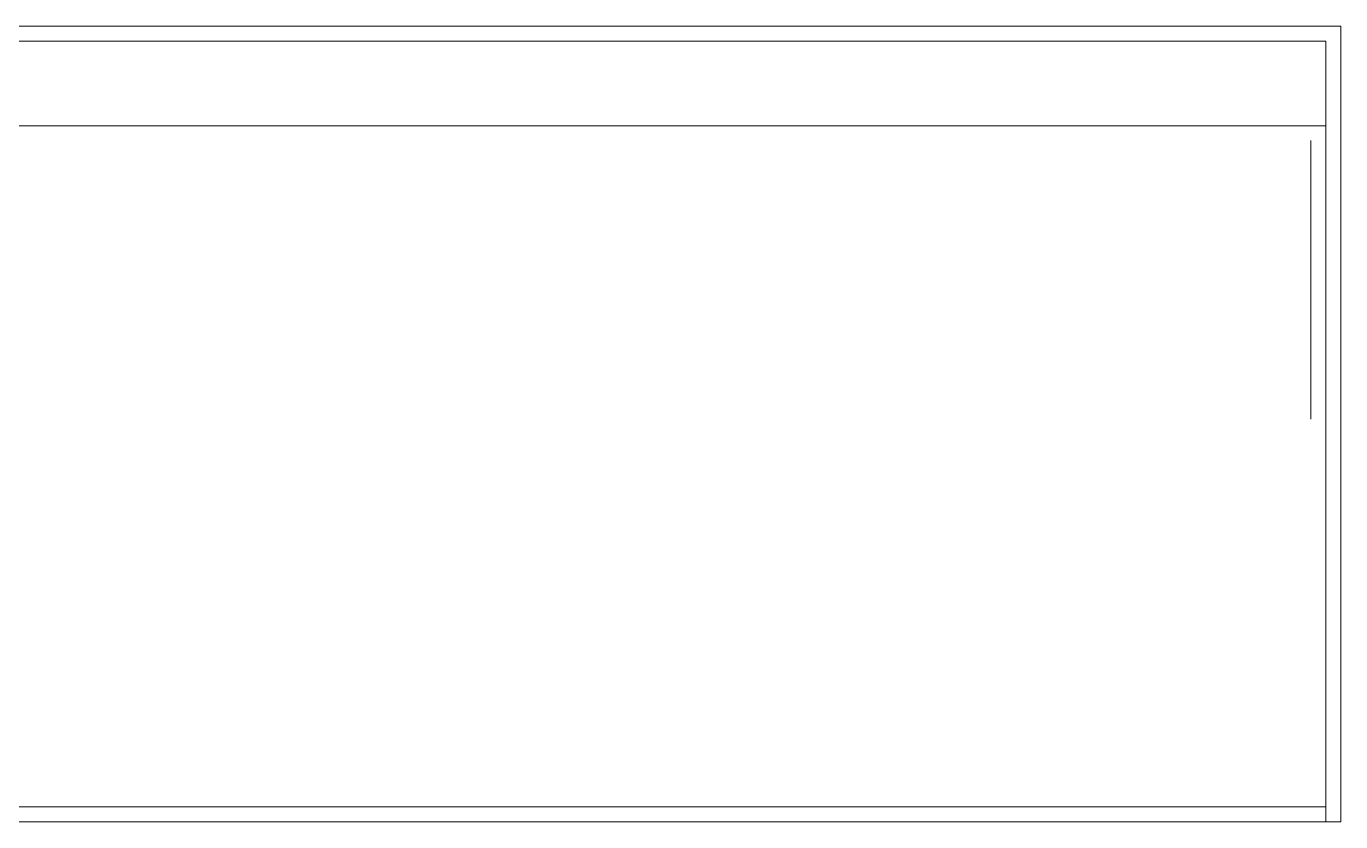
# Model space of a CAD drawing. Header units: millimetres. Extents: x 0 to 27, y -11.4 to 19.
# Drawn here: x 13.77 to 27, y -11 to -3 of the extents above; entities that cross this region are included whole.
import ezdxf

# ---------------------------------------------------------------- set-up
doc = ezdxf.new("R2010")
doc.units = ezdxf.units.MM
doc.layers.add('Edificação', color=251, linetype='Continuous', lineweight=20)

msp = doc.modelspace()

# ---------------------------------------------------------------- linework, layer by layer
at = {"layer": 'Edificação', "color": 252}
for q in [(6.9, -3.15), (26.85, -4)]:
    msp.add_line((26.85, -3.15), q, dxfattribs=at)
at = {"layer": 'Edificação'}
for p, q in [((6.9, -4), (26.85, -4)), ((26.85, -4), (26.85, -10.85)), ((26.7, -4.15), (26.7, -6.95)), ((1.45, -10.85), (26.85, -10.85)), ((26.85, -10.85), (26.85, -11)), ((2.1, -11), (26.85, -11))]:
    msp.add_line(p, q, dxfattribs=at)
at = {"layer": 'Edificação', "color": 252}
msp.add_lwpolyline([(0, -11), (27, -11), (27, -3), (0, -3)], close=True, dxfattribs=at)

doc.saveas('drawing.dxf')
